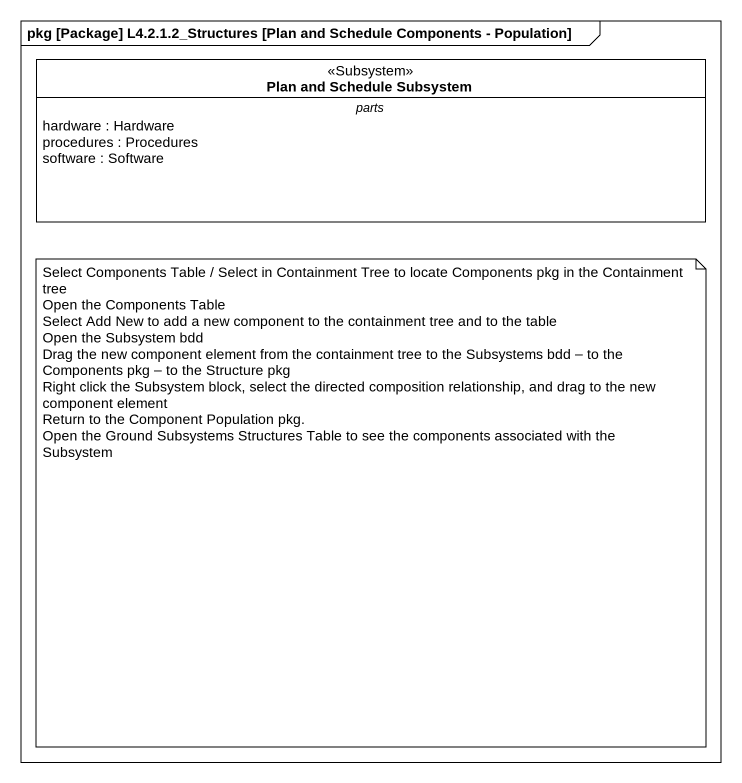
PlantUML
@startuml
mainframe pkg [Package] L4.2.1.2_Structures [Plan and Schedule Components - Population]
hide circle
hide empty members
class "Plan and Schedule Subsystem" as Plan_and_Schedule_Subsystem <<Subsystem>> {
  -- parts --
  hardware : Hardware
  procedures : Procedures
  software : Software
}
note as N1
  Select Components Table / Select in Containment Tree to locate Components pkg in the Containment tree
  Open the Components Table
  Select Add New to add a new component to the containment tree and to the table
  Open the Subsystem bdd
  Drag the new component element from the containment tree to the Subsystems bdd – to the Components pkg – to the Structure pkg
  Right click the Subsystem block, select the directed composition relationship, and drag to the new component element
  Return to the Component Population pkg.
  Open the Ground Subsystems Structures Table to see the components associated with the Subsystem
end note
@enduml
